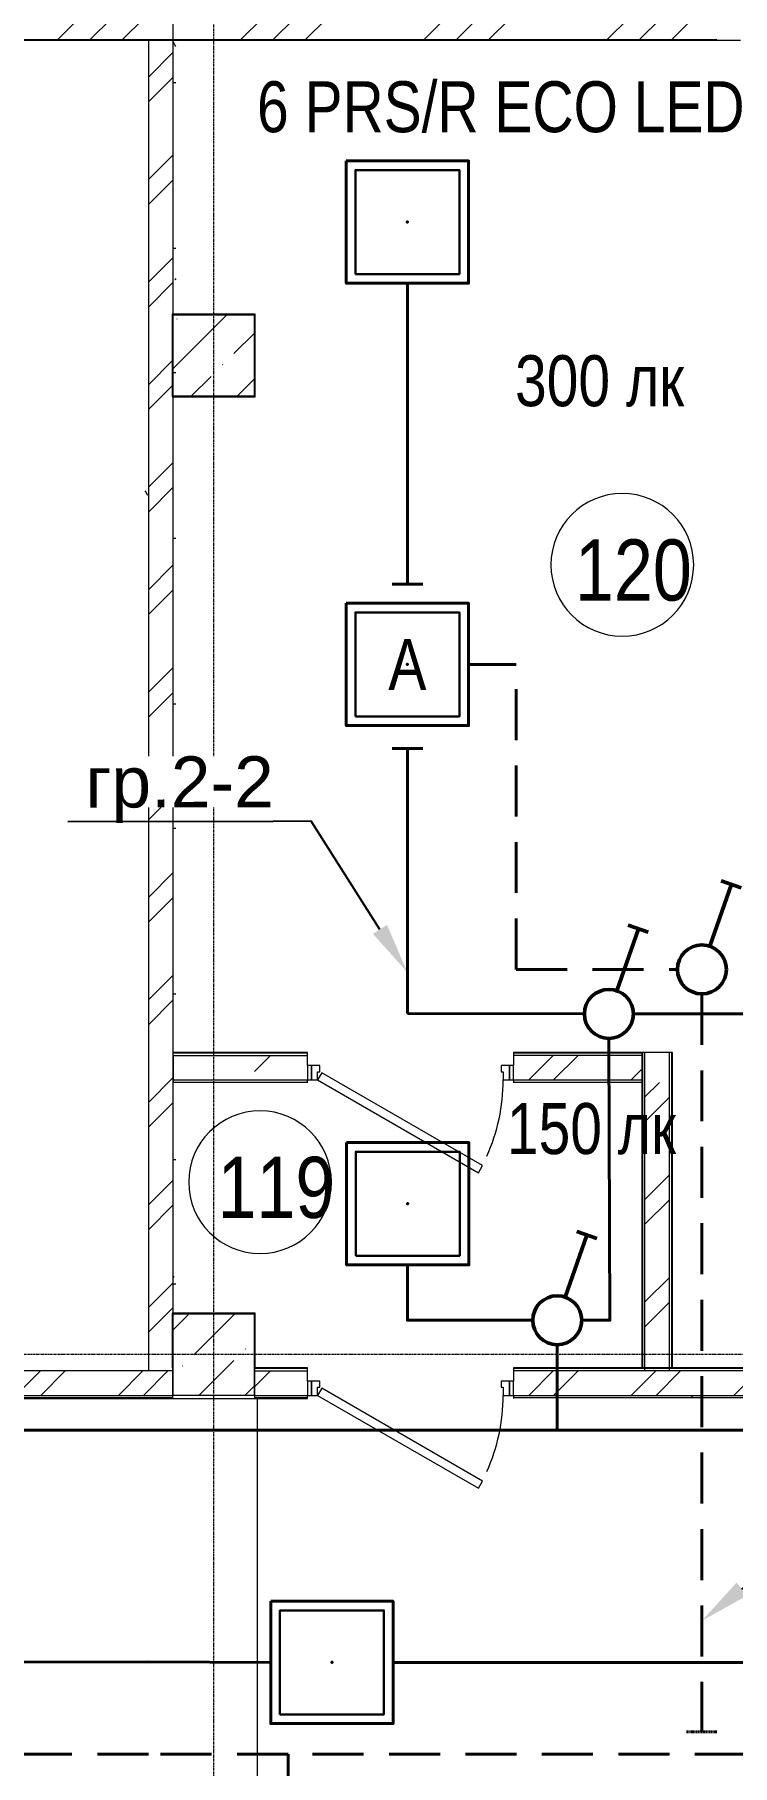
# Model space of a CAD drawing. Header units: metres. Extents: x 14298 to 227756, y -64870 to 286334.
# Drawn here: x 53185 to 56606, y -49301 to -40811 of the extents above; entities that cross this region are included whole.
import ezdxf
from ezdxf import colors
from ezdxf.entities.mleader import LeaderData, LeaderLine
from ezdxf.math import Vec2, Vec3

# ---------------------------------------------------------------- set-up
doc = ezdxf.new("R2010")
doc.units = ezdxf.units.M
for name, pattern in [('ADSK_Линия сетки', [21, 12, -3, 3, -3]), ('DASHED', [0.75, 0.5, -0.25]), ('HIDDEN2', [0.1875, 0.125, -0.0625])]:
    doc.linetypes.add(name, pattern=pattern)
for name, color, linetype, lineweight in [('A-AREA-IDEN', 7, 'Continuous', 9), ('A-DETL-MBND', 7, 'Continuous', 5), ('A-DOOR', 7, 'Continuous', 5), ('A-DOOR-FRAM', 7, 'Continuous', 13), ('A-WALL', 7, 'Continuous', 5), ('A-WALL-PATT', 7, 'Continuous', 18), ('nadpisi', 84, 'Continuous', 13), ('S-COLS', 7, 'Continuous', 5), ('S-GRID', 7, 'Continuous', 9), ('ав осв', 1, 'HIDDEN2', 40), ('раб осв', 7, 'Continuous', 40), ('ЭЛ', 250, 'Continuous', 50), ('ЭЛ.освещ.', 150, 'Continuous', 50), ('ЭЛ.сети', 5, 'Continuous', 100)]:
    doc.layers.add(name, color=color, linetype=linetype, lineweight=lineweight)
doc.styles.add('Arial', font='arial.ttf', dxfattribs={"width": 0.8, "height": 2.5})
doc.styles.add('GOST Common_I_1', font='ARIALN.TTF', dxfattribs={"height": 300})
doc.styles.add('ISOPEUR', font='isocpeui.ttf')
pattern_1 = [(45, (0, 0), (84.19025, 308.69666), [396.875, -79.375, 3.353, -76.022])]
pattern_2 = [(45, (0, 0), (-251.4472, 251.4472), []), (45, (0, 381), (-251.4472, 251.4472), [])]
pattern_3 = [(0, (2230, 0), (812.8, 203.2), [33.528, -576.072, 33.528, -576.072, -3251.2]), (0, (2230, 0), (812.8, 203.2), [-1219.2, 33.528, -1185.672, 33.528, -576.072, -1422.4]), (0, (2230, 0), (812.8, 203.2), [-3048, 33.528, -372.872, 33.528, -982.472]), (120, (2534.8, 101.6), (-582.37636, 602.30545), [33.528, -576.072, 33.528, -576.072, -3251.2]), (120, (2534.8, 101.6), (-582.37636, 602.30545), [-1219.2, 33.528, -1185.672, 33.528, -576.072, -1422.4]), (120, (2534.8, 101.6), (-582.37636, 602.30545), [-3048, 33.528, -372.872, 33.528, -982.472]), (240, (2636.4, 508), (-230.42364, -805.50545), [33.528, -576.072, 33.528, -576.072, -3251.2]), (240, (2636.4, 508), (-230.42364, -805.50545), [-1219.2, 33.528, -1185.672, 33.528, -576.072, -1422.4]), (240, (2636.4, 508), (-230.42364, -805.50545), [-3048, 33.528, -372.872, 33.528, -982.472])]
pattern_4 = [(0, (0, 0), (812.8, 203.2), [33.528, -576.072, 33.528, -576.072, -3251.2]), (0, (0, 0), (812.8, 203.2), [-1219.2, 33.528, -1185.672, 33.528, -576.072, -1422.4]), (0, (0, 0), (812.8, 203.2), [-3048, 33.528, -372.872, 33.528, -982.472]), (120, (304.8, 101.6), (-582.37636, 602.30545), [33.528, -576.072, 33.528, -576.072, -3251.2]), (120, (304.8, 101.6), (-582.37636, 602.30545), [-1219.2, 33.528, -1185.672, 33.528, -576.072, -1422.4]), (120, (304.8, 101.6), (-582.37636, 602.30545), [-3048, 33.528, -372.872, 33.528, -982.472]), (240, (406.4, 508), (-230.42364, -805.50545), [33.528, -576.072, 33.528, -576.072, -3251.2]), (240, (406.4, 508), (-230.42364, -805.50545), [-1219.2, 33.528, -1185.672, 33.528, -576.072, -1422.4]), (240, (406.4, 508), (-230.42364, -805.50545), [-3048, 33.528, -372.872, 33.528, -982.472])]

# ---------------------------------------------------------------- blocks, each defined once
blk = doc.blocks.new('КДП АПК - КР_rvt-1-1 этаж')
at = {"layer": 'S-COLS', "lineweight": 13}
h = blk.add_hatch(dxfattribs=at)
h.set_pattern_fill('FP_125', color=256, style=0, pattern_type=2)
h.set_pattern_definition(pattern_1)
h.paths.add_polyline_path([(53862.7, -41945.6), (54262.7, -41945.6), (54262.7, -41545.6), (53862.7, -41545.6), (53862.7, -41860.5)], flags=0)
h = blk.add_hatch(dxfattribs=at)
h.set_pattern_fill('FP_125', color=256, style=0, pattern_type=2)
h.set_pattern_definition(pattern_1)
h.paths.add_polyline_path([(54034.3, -46845.6), (54262.7, -46845.6), (54262.7, -46445.6), (53862.7, -46445.6), (53862.7, -46845.6)], flags=0)
for p, q in [((54262.7, -41545.6), (53862.7, -41545.6)), ((53862.7, -41545.6), (53862.7, -41945.6)), ((54262.7, -41945.6), (54262.7, -41545.6)), ((53862.7, -41945.6), (54262.7, -41945.6)), ((54262.7, -46445.6), (53862.7, -46445.6)), ((53862.7, -46445.6), (53862.7, -46845.6)), ((54262.7, -46845.6), (54262.7, -46445.6)), ((53862.7, -46845.6), (54262.7, -46845.6))]:
    blk.add_line(p, q, dxfattribs=at)
blk = doc.blocks.new('AC_Дверь_Однопольная_ДеревяннаяВнутренняя_ГОСТ6629-88 - ДГ 21-10Л-1292866-1 этаж')
at = {"layer": 'A-DOOR', "lineweight": 13}
for p, q in [((-333.1, 515), (-353.1, 480.4)), ((455, 60), (-333.1, 515)), ((-353.1, 480.4), (435, 25.4)), ((435, 25.4), (455, 60))]:
    blk.add_line(p, q, dxfattribs=at)
at = {"layer": 'A-DOOR', "lineweight": 18}
for p, q in [((-485, 60), (-505, 60)), ((-505, 60), (-505, -10)), ((-485, -10), (-485, 60)), ((505, 60), (485, 60)), ((485, 60), (485, -10)), ((505, -10), (505, 60)), ((-505, -10), (-485, -10)), ((485, -10), (505, -10))]:
    blk.add_line(p, q, dxfattribs=at)
at = {"layer": 'A-DOOR'}
blk.add_arc((455, 60), 910, 155.73648, 180, dxfattribs=at)
at = {"layer": 'A-DOOR-FRAM'}
for p, q in [((-455, 60), (-485, 60)), ((-485, 60), (-485, -10)), ((-455, 20), (-455, 60)), ((-445, 20), (-455, 20)), ((-445, -10), (-445, 20)), ((455, 20), (445, 20)), ((445, 20), (445, -10)), ((485, 60), (455, 60)), ((455, 60), (455, 20)), ((485, -10), (485, 60)), ((-485, -10), (-445, -10)), ((445, -10), (485, -10))]:
    blk.add_line(p, q, dxfattribs=at)
blk = doc.blocks.new('ПСС_Марка_помещения - Имя_2_5мм-224473-1 этаж')
at = {"layer": 'A-AREA-IDEN'}
for start, end in [(360, 180), (180, 360)]:
    blk.add_arc((-0.074, 0.039), 3.5, start, end, dxfattribs=at)
blk = doc.blocks.new('ARS.R UNI LED')
at = {"color": 5, "lineweight": 30, "ltscale": 100}
blk.add_lwpolyline([(2913222.7, 2072748.5), (2913732.7, 2072748.5), (2913732.7, 2073258.5), (2913222.7, 2073258.5)], close=True, dxfattribs=at)
at = {"color": 0, "lineweight": 40, "ltscale": 100}
blk.add_point((2913477.7, 2073003.5), dxfattribs=at)
at = {"layer": 'ЭЛ', "color": 5, "lineweight": 40, "ltscale": 10}
blk.add_lwpolyline([(2913177.7, 2073303.5), (2913777.7, 2073303.5), (2913777.7, 2072703.5), (2913177.7, 2072703.5)], close=True, dxfattribs=at)
blk = doc.blocks.new('выкл. 1 клав. скрыт')
at = {"layer": 'ЭЛ.освещ.', "color": 0, "ltscale": 100}
for p, q in [((2902123, 2044848.8), (2902427.1, 2044743)), ((2902444.4, 2044793), (2902410.7, 2044695))]:
    blk.add_line(p, q, dxfattribs=at)
blk.add_circle((2902009.7, 2044888.3), 120, dxfattribs=at)

msp = doc.modelspace()

# ---------------------------------------------------------------- hatches: boundary and pattern name
at = {"layer": 'A-WALL-PATT', "lineweight": 15}
h = msp.add_hatch(dxfattribs=at)
h.set_pattern_fill('FP_2', color=256, style=0, pattern_type=2)
h.set_pattern_definition([(45, (0, 0), (-449.013, 449.013), []), (45, (158.75, 0), (0, 898.0256), []), (45, (-158.75, 0), (0, 898.0256), [])])
h.paths.add_polyline_path([(56645.3477, -40835.6443), (56645.3477, -40535.6443), (52982.6532, -40535.6443), (52982.6532, -40835.6443), (55092.0469, -40835.6443)])
h.paths.add_polyline_path([(51500.6532, -40835.6443), (51532.6532, -40835.6443), (51532.6532, -40535.6443), (50139.6648, -40535.6443), (50139.6648, -40835.6443), (51497.6532, -40835.6443)])
h.paths.add_polyline_path([(56582.6532, -40835.6443), (56645.3477, -40835.6443), (56645.3477, -40535.6443), (56582.6532, -40535.6443), (56582.6532, -40585.6443)], flags=17)
h.paths.add_polyline_path([(39817.6532, -40835.6443), (42182.6532, -40835.6443), (42182.6532, -40535.6443), (38582.6532, -40535.6443), (38582.6532, -40835.6443), (39814.6532, -40835.6443)])
h.paths.add_polyline_path([(43985.602, -40835.6443), (45782.6532, -40860.6443), (45782.6532, -40560.6443), (42182.6532, -40535.6443), (42182.6532, -40835.6443), (43957.6532, -40835.6443)])
h.paths.add_polyline_path([(45782.6532, -40835.6443), (48889.6648, -40835.6443), (48889.6648, -40535.6443), (45782.6532, -40535.6443), (45782.6532, -40585.6443)])
h.paths.add_polyline_path([(36137.6532, -40835.6443), (38582.6532, -40835.6443), (38582.6532, -40535.6443), (34982.6532, -40535.6443), (34982.6532, -40835.6443), (36134.6532, -40835.6443)])
h.paths.add_polyline_path([(34982.6532, -40835.6443), (34982.6532, -40535.6443), (32462.6532, -40535.6443), (32462.6532, -40835.6443), (32879.1571, -40835.6443)])
h = msp.add_hatch(dxfattribs=at)
h.set_pattern_fill('FP_81', color=256, style=0, pattern_type=2)
h.set_pattern_definition(pattern_3)
h.paths.add_polyline_path([(53730.6532, -47353.6443), (53730.6532, -40835.6443), (53727.6532, -40835.6443), (53727.6532, -47353.6443)], flags=0)
h = msp.add_hatch(dxfattribs=at)
h.set_pattern_fill('FP_81', color=256, style=0, pattern_type=2)
h.set_pattern_definition(pattern_3)
h.paths.add_polyline_path([(53730.6532, -47365.6443), (53742.6532, -47365.6443), (53742.6532, -40835.6443), (53730.6532, -40835.6443), (53730.6532, -47353.6443)], flags=0)
h = msp.add_hatch(dxfattribs=at)
h.set_pattern_fill('FP_1', color=256, style=0, pattern_type=2)
h.set_pattern_definition([(45, (2230, 0), (-251.4472, 251.4472), []), (45, (2230, 381), (-251.4472, 251.4472), [])])
h.paths.add_polyline_path([(53742.6532, -47365.6443), (53862.6532, -47365.6443), (53862.6532, -40835.6443), (53742.6532, -40835.6443), (53742.6532, -46121.5135)], flags=0)
h = msp.add_hatch(dxfattribs=at)
h.set_pattern_fill('FP_81', color=256, style=0, pattern_type=2)
h.set_pattern_definition(pattern_3)
h.paths.add_polyline_path([(53862.6532, -47365.6443), (53874.6532, -47365.6443), (53874.6532, -40835.6443), (53862.6532, -40835.6443), (53862.6532, -46121.5135)], flags=0)
h = msp.add_hatch(dxfattribs=at)
h.set_pattern_fill('FP_81', color=256, style=0, pattern_type=2)
h.set_pattern_definition(pattern_3)
h.paths.add_polyline_path([(53874.6532, -47353.6443), (53877.6532, -47353.6443), (53877.6532, -40835.6443), (53874.6532, -40835.6443), (53874.6532, -46121.5135)], flags=0)
h = msp.add_hatch(dxfattribs=at)
h.set_pattern_fill('FP_81', color=256, style=0, pattern_type=2)
h.set_pattern_definition(pattern_4)
h.paths.add_polyline_path([(54265.6532, -42585.6443), (54265.6532, -42182.6443), (54262.6532, -42182.6443), (54262.6532, -42585.6443)], flags=0)
h = msp.add_hatch(dxfattribs=at)
h.set_pattern_fill('FP_1', color=256, style=0, pattern_type=2)
h.set_pattern_definition([(45, (0, 1547), (-251.4472, 251.4472), []), (45, (0, 1928), (-251.4472, 251.4472), [])])
h.paths.add_polyline_path([(56162.6532, -45938.6443), (56162.6532, -45818.6443), (55532.6532, -45818.6443), (55532.6532, -45938.6443), (56165.6532, -45938.6443)])
h.paths.add_polyline_path([(54262.6532, -45938.6443), (54522.6532, -45938.6443), (54522.6532, -45818.6443), (54262.6532, -45818.6443)])
h = msp.add_hatch(dxfattribs=at)
h.set_pattern_fill('FP_1', color=256, style=0, pattern_type=2)
h.set_pattern_definition([(45, (-1900, 3e-11), (-251.4472, 251.4472), []), (45, (-1900, 381), (-251.4472, 251.4472), [])])
h.paths.add_polyline_path([(56297.6532, -47365.6443), (56297.6532, -45950.6443), (56177.6532, -45950.6443), (56177.6532, -47365.6443)])
h = msp.add_hatch(dxfattribs=at)
h.set_pattern_fill('FP_1', color=256, style=0, pattern_type=2)
h.set_pattern_definition(pattern_2)
h.paths.add_polyline_path([(50861.0203, -47485.6443), (53862.6532, -47485.6443), (53862.6532, -47365.6443), (51343.211, -47365.6443), (51343.211, -47485.6443)])
h.paths.add_polyline_path([(50333.211, -47485.6443), (50333.211, -47365.6443), (48262.6532, -47365.6443), (48262.6532, -47485.6443)])
h = msp.add_hatch(dxfattribs=at)
h.set_pattern_fill('FP_1', color=256, style=0, pattern_type=2)
h.set_pattern_definition(pattern_2)
h.paths.add_polyline_path([(54262.6532, -47485.6443), (54522.6532, -47485.6443), (54522.6532, -47365.6443), (54262.6532, -47365.6443)], flags=0)
h.paths.add_polyline_path([(57972.5734, -47365.6443), (57972.5734, -47485.6443), (59862.6532, -47485.6443), (59862.6532, -47365.6443)])
h.paths.add_polyline_path([(57162.5734, -47485.6443), (57162.5734, -47365.6443), (55532.6532, -47365.6443), (55532.6532, -47485.6443)])
h = msp.add_hatch(dxfattribs=at)
h.set_pattern_fill('FP_81', color=256, style=0, pattern_type=2)
h.set_pattern_definition(pattern_4)
h.paths.add_polyline_path([(49532.6532, -47497.6443), (53862.6532, -47497.6443), (53862.6532, -47485.6443), (49532.6532, -47485.6443)], flags=0)
h.paths.add_polyline_path([(48522.6532, -47497.6443), (48522.6532, -47485.6443), (48262.6532, -47485.6443), (48262.6532, -47497.6443)], flags=0)
h = msp.add_hatch(dxfattribs=at)
h.set_pattern_fill('FP_81', color=256, style=0, pattern_type=2)
h.set_pattern_definition(pattern_4)
h.paths.add_polyline_path([(59862.6532, -47497.6443), (59862.6532, -47485.6443), (55532.6532, -47485.6443), (55532.6532, -47497.6443), (59851.9518, -47497.6443)], flags=0)
h.paths.add_polyline_path([(54262.6532, -47497.6443), (54522.6532, -47497.6443), (54522.6532, -47485.6443), (54262.6532, -47485.6443)], flags=0)
h = msp.add_hatch(dxfattribs=at)
h.set_pattern_fill('FP_81', color=256, style=0, pattern_type=2)
h.set_pattern_definition(pattern_4)
h.paths.add_polyline_path([(57207.5602, -47500.6443), (59862.6532, -47500.6443), (59862.6532, -47497.6443), (55532.6532, -47497.6443), (55532.6532, -47500.6443)], flags=0)
h.paths.add_polyline_path([(54262.6532, -47500.6443), (54522.6532, -47500.6443), (54522.6532, -47497.6443), (54262.6532, -47497.6443)], flags=0)

# ---------------------------------------------------------------- linework, layer by layer
at = {"layer": 'A-DETL-MBND', "lineweight": 15}
msp.add_line((54277.6532, -50082.6443), (54277.6532, -47500.4712), dxfattribs=at)
at = {"layer": 'A-WALL', "lineweight": 15}
for p, q in [((53862.6532, -40685.6443), (53862.6532, -47365.6443)), ((52867.6532, -40838.6443), (56645.3477, -40838.6443)), ((52882.6532, -40835.6443), (56530.3477, -40835.6443)), ((53742.6532, -40835.6443), (53742.6532, -47365.6443)), ((54265.6532, -42182.6443), (53859.6532, -42182.6443)), ((53859.6532, -42182.6443), (53859.6532, -42588.6443)), ((53862.6532, -42185.6443), (54262.6532, -42185.6443)), ((53862.6532, -42585.6443), (53862.6532, -42185.6443)), ((54262.6532, -42185.6443), (54262.6532, -42585.6443)), ((54265.6532, -42588.6443), (54265.6532, -42182.6443)), ((53859.6532, -42588.6443), (54265.6532, -42588.6443)), ((54262.6532, -42585.6443), (53862.6532, -42585.6443)), ((54522.6532, -45806.6443), (53863.6797, -45806.6443)), ((53863.6797, -45818.6443), (54522.6532, -45818.6443)), ((53863.6797, -45818.6443), (53863.6797, -45953.6443)), ((54522.6532, -45803.6443), (53866.6797, -45803.6443)), ((54522.6532, -45868.6443), (54522.6532, -45803.6443)), ((55532.6532, -45803.6443), (55532.6532, -45868.6443)), ((56312.6532, -45803.6443), (55532.6532, -45803.6443)), ((56162.6532, -45806.6443), (55532.6532, -45806.6443)), ((56162.6532, -45818.6443), (55532.6532, -45818.6443)), ((56162.6532, -45803.6443), (56162.6532, -47350.6443)), ((56165.6532, -45803.6443), (56165.6532, -47353.6443)), ((56177.6532, -47365.6443), (56177.6532, -45803.6443)), ((56297.6532, -47365.6443), (56297.6532, -45803.6443)), ((56309.6532, -47353.6443), (56309.6532, -45803.6443)), ((56312.6532, -47350.6443), (56312.6532, -45803.6443)), ((53863.6797, -45938.6443), (54522.6532, -45938.6443)), ((54522.6532, -45950.6443), (53863.6797, -45950.6443)), ((54522.6532, -45953.6443), (54522.6532, -45938.6443)), ((55532.6532, -45938.6443), (56162.6532, -45938.6443)), ((55532.6532, -45938.6443), (55532.6532, -45953.6443)), ((56162.6532, -45950.6443), (55532.6532, -45950.6443)), ((53859.6532, -47082.6443), (53859.6532, -47350.6443)), ((54265.6532, -47082.6443), (53859.6532, -47082.6443)), ((53862.6532, -47085.6443), (54262.6532, -47085.6443)), ((53862.6532, -47500.6443), (53862.6532, -47085.6443)), ((54262.6532, -47085.6443), (54262.6532, -47365.6443)), ((54265.6532, -47350.6443), (54265.6532, -47082.6443)), ((53859.6532, -47365.6443), (51647.6532, -47365.6443)), ((53862.6532, -47365.6443), (53859.6532, -47365.6443)), ((54522.6532, -47353.6443), (54262.6532, -47353.6443)), ((54262.6532, -47365.6443), (54522.6532, -47365.6443)), ((54262.6532, -47365.6443), (54262.6532, -47500.6443)), ((54522.6532, -47350.6443), (54265.6532, -47350.6443)), ((54522.6532, -47415.6443), (54522.6532, -47350.6443)), ((55532.6532, -47350.6443), (55532.6532, -47415.6443)), ((57162.5734, -47350.6443), (55532.6532, -47350.6443)), ((57162.5734, -47353.6443), (55532.6532, -47353.6443)), ((57162.5734, -47365.6443), (55532.6532, -47365.6443)), ((51343.211, -47485.6443), (53862.6532, -47485.6443)), ((53862.6532, -47497.6443), (51343.211, -47497.6443)), ((51343.211, -47500.6443), (54522.6532, -47500.6443)), ((54262.6532, -47485.6443), (53862.6532, -47485.6443)), ((54262.6532, -47485.6443), (54522.6532, -47485.6443)), ((54522.6532, -47497.6443), (54262.6532, -47497.6443)), ((54522.6532, -47500.6443), (54522.6532, -47485.6443)), ((55532.6532, -47485.6443), (57162.5734, -47485.6443)), ((55532.6532, -47485.6443), (55532.6532, -47500.6443)), ((57162.5734, -47497.6443), (55532.6532, -47497.6443))]:
    msp.add_line(p, q, dxfattribs=at)
at = {"layer": 'S-GRID', "linetype": 'ADSK_Линия сетки', "lineweight": 15}
for p, q in [((54062.6532, -39335.6443), (54062.6532, -64052.4737)), ((95458.7083, -47285.6443), (45468.1606, -47285.6443))]:
    msp.add_line(p, q, dxfattribs=at)
at = {"layer": 'ав осв', "linetype": 'DASHED', "lineweight": 40, "ltscale": 500}
for points in [[(55546.1675, -45396.661), (55546.1675, -43900.6417), (55312.6532, -43900.6417)], [(55546.1675, -45396.661), (56336.8401, -45396.661)], [(56456.8401, -45516.661), (56456.8401, -49136.3862)], [(53742.8012, -49245.6547), (46082.8085, -49245.6547), (46082.8085, -49245.6547), (46082.8085, -49095.6469), (46082.8085, -49245.6547), (35862.6532, -49245.6547)], [(67332.7939, -49245.6547), (58922.7976, -49245.6547), (58922.7976, -49095.6547), (58922.7976, -49245.6547), (54427.6532, -49245.6547), (54427.6532, -49245.6547), (53742.8012, -49245.6547)], [(54032.6532, -53185.6443), (54427.6532, -53185.6443), (54427.6532, -53185.6443), (54427.6532, -49785.6443), (54427.6532, -49245.6547)]]:
    msp.add_lwpolyline(points, dxfattribs=at)
at = {"layer": 'ав осв'}
msp.add_lwpolyline([(56381.8401, -49136.3862), (56531.8401, -49136.3862)], dxfattribs=at)
at = {"layer": 'раб осв', "color": 0, "lineweight": 40}
for points in [[(55012.6532, -42030.6417), (55012.6532, -43506.8611)], [(54937.6532, -43506.8611), (55087.6532, -43506.8611)], [(55012.6532, -44312.8158), (55012.6532, -45612.2629)], [(55880.7987, -45614.0925), (55012.6532, -45612.2629)], [(56120.7968, -45614.7689), (56576.8401, -45614.7689)], [(56576.8401, -45614.7689), (57012.6532, -45614.7689)], [(55867.6532, -47117.5986), (56005.6671, -47117.5986), (56000.7968, -45734.7689)], [(55627.6532, -47117.5986), (55012.6532, -47117.5986), (55012.6532, -46845.9424)], [(55747.6532, -47237.5986), (55747.6532, -47656.6443), (51767.9986, -47656.6443)], [(55747.6532, -47656.6443), (64243.1744, -47656.6443), (64243.1744, -47285.6443)], [(50662.8049, -48795.6495), (53742.8012, -48793.1443)], [(53742.8012, -48793.1443), (54342.8012, -48795.6521)], [(54942.8012, -48795.6521), (58472.7976, -48795.6521)]]:
    msp.add_lwpolyline(points, dxfattribs=at)

# ---------------------------------------------------------------- block references
at = {"lineweight": 13}
msp.add_blockref('КДП АПК - КР_rvt-1-1 этаж', (0, -639.2559), dxfattribs=at)
at = {"layer": 'A-AREA-IDEN', "lineweight": 15, "xscale": 99.99999999999993, "yscale": 99.99999999999993, "zscale": 99.99999999999993}
for p in [(56073.9162, -43416.0339), (54297.7585, -46444.0462)]:
    msp.add_blockref('ПСС_Марка_помещения - Имя_2_5мм-224473-1 этаж', p, dxfattribs=at)
at = {"layer": 'A-DOOR', "lineweight": 15, "rotation": 180}
for p in [(55027.6532, -45878.6443), (55027.6532, -47425.6443)]:
    msp.add_blockref('AC_Дверь_Однопольная_ДеревяннаяВнутренняя_ГОСТ6629-88 - ДГ 21-10Л-1292866-1 этаж', p, dxfattribs=at)
at = {"layer": 'раб осв', "color": 0, "lineweight": 40, "ltscale": 100}
for p in [(-2858465.0518, -2114734.1908), (-2858465.0518, -2116904.1908), (-2858463.0395, -2119549.4915), (-2858834.9038, -2121799.2012)]:
    msp.add_blockref('ARS.R UNI LED', p, dxfattribs=at)
at = {"layer": 'раб осв', "color": 0, "lineweight": 40, "ltscale": 100, "rotation": 90.00000000000001}
for p in [(2101345.0939, -2947406.3205), (2100889.0505, -2947624.4284), (2100635.907, -2949127.2581)]:
    msp.add_blockref('выкл. 1 клав. скрыт', p, dxfattribs=at)

# ---------------------------------------------------------------- texts
at = {"layer": 'A-AREA-IDEN', "lineweight": 15, "char_height": 300, "attachment_point": 1, "style": 'GOST Common_I_1'}
for s, insert, width in [('120', (55834.2319, -43287.574), 577.215), ('119', (54081.6742, -46315.5862), 519.4935)]:
    msp.add_mtext(s, dxfattribs=dict(at, insert=insert, width=width))
at = {"layer": 'nadpisi', "color": 7, "char_height": 250, "style": 'Arial'}
for s, insert, width, attachment_point in [('6 PRS/R ECO LED 35W', (55796.7301, -41167.1139), 3236.76957, 5), ('300 лк', (55540.536, -42384.0482), 1402.065175, 1), ('{\\C1;А}', (55012.6532, -43900.6417), 226.187696, 5), ('150 лк', (55500.7224, -46052.1356), 1402.065175, 1)]:
    msp.add_mtext(s, dxfattribs=dict(at, insert=insert, width=width, attachment_point=attachment_point))

# ---------------------------------------------------------------- next in the draw order: leaders
at = {"layer": 'ЭЛ.сети', "color": 0, "lineweight": 5}
ml = msp.add_multileader_mtext('Standard', dxfattribs=at)
ml.set_content('{\\fArial|b0|i0|c204|p34;гр.2-2}', style='ISOPEUR')
ml.set_leader_properties()
ml.build(insert=Vec2(0, 0))
ml.multileader.update_dxf_attribs({"text_left_attachment_type": 6, "text_right_attachment_type": 6, "dogleg_length": 100, "arrow_head_size": 250})
ctx = ml.context
ctx.base_point, ctx.char_height, ctx.arrow_head_size, ctx.landing_gap_size, ctx.plane_origin, ctx.plane_x_axis, ctx.plane_y_axis = Vec3(53397.2022, -44672.14), 250, 250, 37.4122, Vec3(-5619.2095, -2468.2849), Vec3(0.999998436, 0.001768603), Vec3(-0.001768603, 0.999998436)
ctx.left_attachment, ctx.right_attachment = 6, 6
notes = []
notes.append((ctx, [(1, (1, 1, 0), (54540.9068, -44670.1172), (-0.999998436, -0.001768603), 187.0608, [(0, [(55012.6532, -45410.8863)], 0, [])])]))
ctx.mtext.insert, ctx.mtext.text_direction, ctx.mtext.rotation, ctx.mtext.line_spacing_factor, ctx.mtext.flow_direction = Vec3(53434.0494, -44352.6678), Vec3(0.999998436, 0.001768603), 0.001768604, 0.8, 5
ctx.mtext.has_bg_fill, ctx.mtext.bg_color, ctx.mtext.bg_scale_factor, ctx.mtext.bg_transparency, ctx.mtext.use_window_bg_color = 1, -1073741824, 1, 0, 1
ml = msp.add_multileader_mtext('Standard', dxfattribs=at)
ml.set_content('{\\fArial|b0|i0|c204|p34;\\C1;гр.А1-4}', style='ISOPEUR')
ml.set_leader_properties(color=1)
ml.build(insert=Vec2(0, 0))
ml.multileader.update_dxf_attribs({"text_left_attachment_type": 6, "text_right_attachment_type": 6, "dogleg_length": 100, "arrow_head_size": 250})
ctx = ml.context
ctx.base_point, ctx.char_height, ctx.arrow_head_size, ctx.landing_gap_size, ctx.plane_origin, ctx.plane_x_axis, ctx.plane_y_axis = Vec3(56994.8749, -48312.7746), 250, 250, 37.4122, Vec3(-9709.4218, -3241.4308), Vec3(0.999998436, 0.001768603), Vec3(-0.001768603, 0.999998436)
ctx.left_attachment, ctx.right_attachment = 6, 6
notes.append((ctx, [(0, (1, 1, 0), (56807.8143, -48313.1054), (0.999998436, 0.001768603), 187.0608, [(0, [(56456.8401, -48591.2546)], 0, [])])]))
ctx.mtext.insert, ctx.mtext.text_direction, ctx.mtext.rotation, ctx.mtext.line_spacing_factor, ctx.mtext.flow_direction = Vec3(57031.7221, -47993.3024), Vec3(0.999998436, 0.001768603), 0.001768604, 0.8, 5
ctx.mtext.has_bg_fill, ctx.mtext.bg_color, ctx.mtext.bg_scale_factor, ctx.mtext.bg_transparency, ctx.mtext.use_window_bg_color = 1, -1073741824, 1, 0, 1
for ctx, leaders in notes:
    for number, flags, end, landing, length, lines in leaders:
        leader = LeaderData()
        leader.index, (leader.has_last_leader_line, leader.has_dogleg_vector, leader.attachment_direction) = number, flags
        leader.last_leader_point, leader.dogleg_vector, leader.dogleg_length = Vec3(end), Vec3(landing), length
        for number, points, colour, breaks in lines:
            line = LeaderLine()
            line.index, line.vertices, line.color, line.breaks = number, Vec3.list(points), colors.encode_raw_color(colour), breaks
            leader.lines.append(line)
        ctx.leaders.append(leader)

# ---------------------------------------------------------------- next in the draw order: linework, layer by layer
at = {"layer": 'раб осв', "color": 0, "lineweight": 40}
msp.add_lwpolyline([(54937.6532, -44312.8158), (55087.6532, -44312.8158)], dxfattribs=at)

doc.saveas('drawing.dxf')
